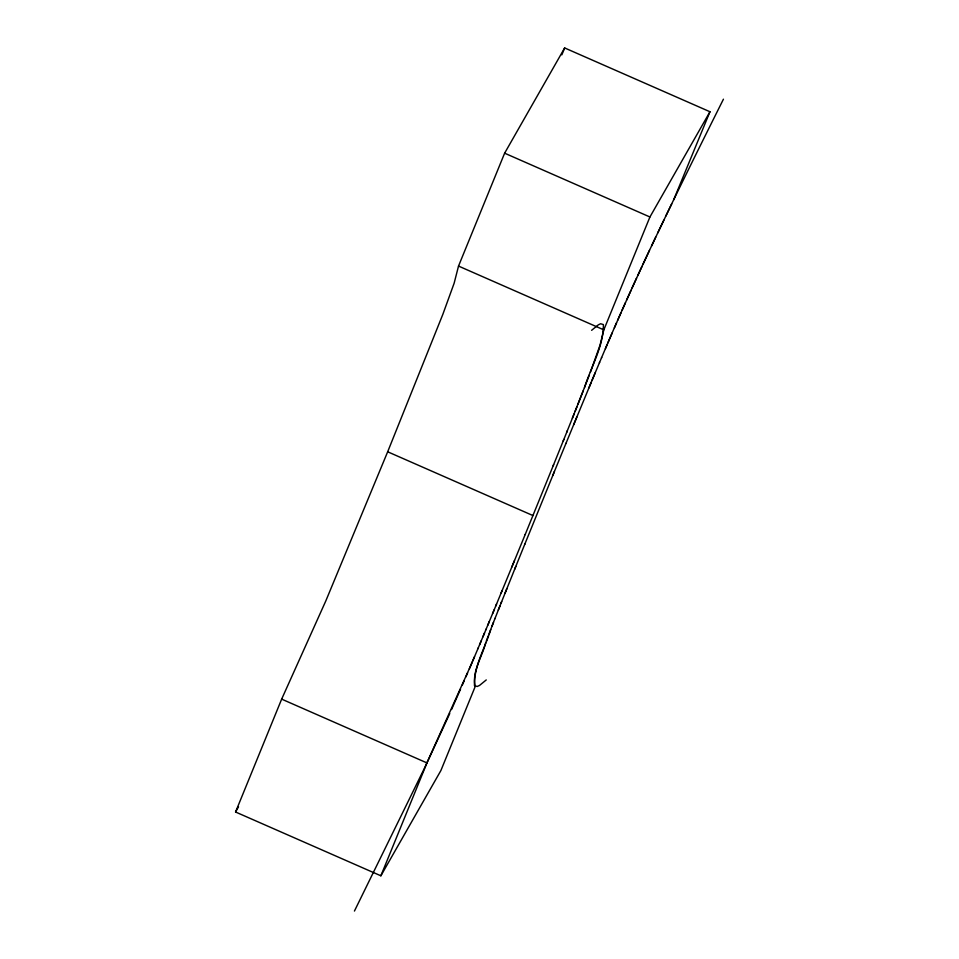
<?xml version="1.0" encoding="UTF-8"?>
<svg xmlns="http://www.w3.org/2000/svg" width="959" height="959" viewBox="0 0 959 959"><rect width="100%" height="100%" fill="white"/><g stroke="black" fill="none" stroke-linecap="round" stroke-linejoin="round"><path stroke-width="1.44" d="M673.662 199.868L709.96 111.747L564.659 47.95L504.626 153.188L458.522 266.075L454.146 283.205L442.818 314.408L387.676 451.785L325.796 600.957L281.658 699.123L235.566 812.009L380.867 875.795L440.888 770.556L475.256 686.416C471.588 672.103 482.161 656.891 485.626 642.962M709.96 111.747L649.926 216.986L603.822 329.872L600.058 345.072L590.396 372.212M486.285 641.187L488.335 635.757M489.042 633.911L493.489 622.355M589.27 375.173L575.184 411.183M490.708 629.548C485.146 647.936 473.782 666.121 474.477 685.649L477.222 686.488L479.536 685.421L486.261 679.931M491.967 626.263L495.048 618.327M584.522 387.556C591.044 366.877 603.535 346.535 603.391 324.598L600.646 323.746L598.332 324.825L591.607 330.316M583.216 390.864L577.929 404.29M494.904 618.723L501.665 601.605M498.296 610.08L499.975 605.872M574.117 413.868L566.697 432.317M572.391 418.16L576.827 407.06M501.042 603.187L515.798 566.445M505.129 592.95L506.891 588.562M553.199 465.726L563.82 439.474M563.233 440.924L567.368 430.675M514.635 569.322L524.801 544.197M525.184 534.547L553.619 464.683M524.669 544.52L554.422 471.48M561.842 54.843L564.659 47.95M380.867 875.795L426.959 762.92L449.747 713.532M511.83 567.033L525.28 534.295M501.089 593.07L514.48 560.595M565.906 443.549L576.779 417.177M552.684 475.7L566.038 443.214M495.743 606.016L502.025 590.804M492.578 613.652L496.582 603.978M573.614 424.837L591.259 382.245M494.161 609.84L485.865 629.787M487.771 625.22L489.378 621.36M486.153 629.104L477.918 648.716M592.003 380.447L599.591 362.394M588.85 388.023L595.287 372.607M482.892 636.884L484.523 632.988M479.584 644.76L481.25 640.816M478.289 647.852L471.097 664.755M599.387 362.862L601.653 357.503M601.473 357.947C638.358 269.97 680.806 184.488 723.434 99.197M472.811 660.727L474.525 656.699M607.838 343.01L612.19 332.929M605.405 348.704L607.191 344.533M469.359 668.795L472.463 661.542M470.677 665.714L424.909 767.26L354.434 911.05M465.858 676.922L467.608 672.858M616.565 322.823L614.371 327.882M462.322 685.074L464.096 680.986M617.668 320.306L620.988 312.73M460.536 689.149L451.545 709.516M622.103 310.213L625.46 302.66M626.575 300.155L631.034 290.253M632.149 287.796L636.56 278.122M637.663 275.736L642.015 266.326M643.093 264.001L649.459 250.383M651.557 245.948L655.692 237.209M657.742 232.917L663.808 220.258M665.798 216.111L671.708 203.883M235.566 812.009L238.527 806.807M504.626 153.188L649.926 216.986M458.522 266.075L603.822 329.872M387.676 451.785L532.976 515.57M281.658 699.123L426.959 762.92"/></g></svg>
